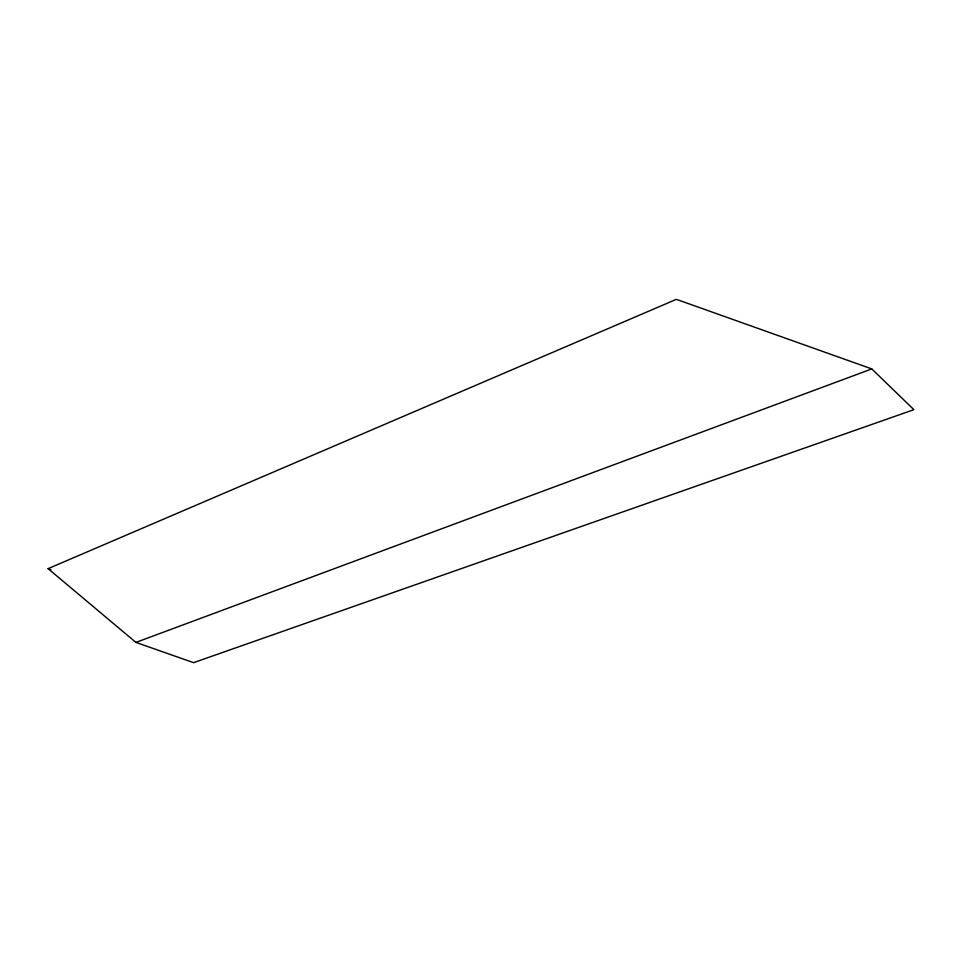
<?xml version="1.0" encoding="UTF-8"?>
<svg xmlns="http://www.w3.org/2000/svg" width="962" height="962" viewBox="0 0 962 962"><rect width="100%" height="100%" fill="white"/><g stroke="black" fill="none" stroke-linecap="round" stroke-linejoin="round"><path stroke-width="1.44" d="M48.1 568.65L676.358 299.338L871.788 368.915L913.9 409.668L193.566 662.662L135.919 642.4L48.1 568.65L50.902 569.708M135.919 642.4L871.788 368.915"/></g></svg>
